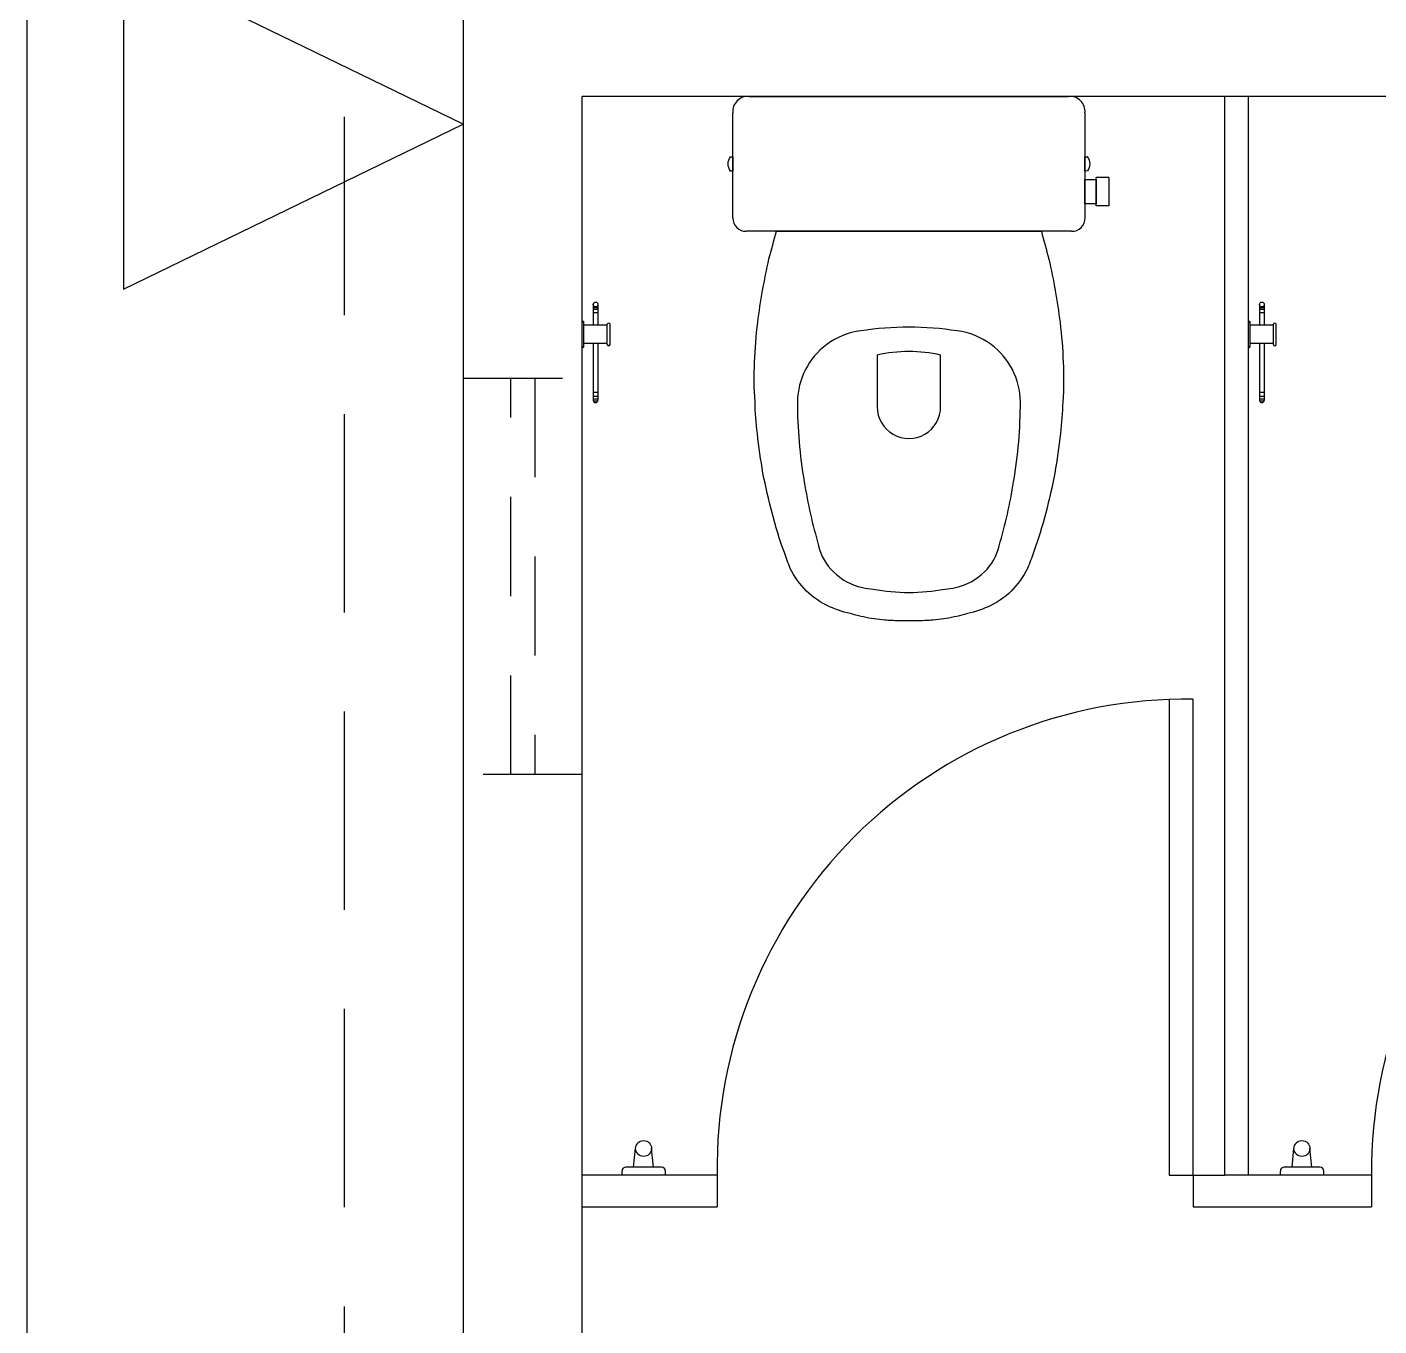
# Model space of a CAD drawing. Header units: inches. Extents: x 542650 to 544515, y 9574150 to 9574595.
# Drawn here: x 542787.416 to 542789.12, y 9574233.234 to 9574234.872 of the extents above; entities that cross this region are included whole.
import ezdxf

# ---------------------------------------------------------------- set-up
doc = ezdxf.new("R2010")
doc.units = ezdxf.units.IN
doc.header["$MEASUREMENT"] = 0
doc.linetypes.add('HIDDEN', pattern=[0.375, 0.25, -0.125])
doc.linetypes.add('HIDDEN2', pattern=[0.1875, 0.125, -0.0625])
doc.layers.add('I-ARQ', color=8, linetype='Continuous')

msp = doc.modelspace()

# ---------------------------------------------------------------- linework, layer by layer
at = {"layer": 'I-ARQ', "linetype": 'HIDDEN'}
msp.add_line((542787.8159, 9574251.6334), (542787.8159, 9574229.6934), dxfattribs=at)
at = {"layer": 'I-ARQ'}
for p, q in [((542787.4159, 9574230.6384), (542787.4159, 9574249.7884)), ((542787.4159, 9574230.6384), (542787.4159, 9574249.7884)), ((542787.4159, 9574230.6384), (542787.4159, 9574249.7884)), ((542787.9659, 9574235.2759), (542787.9659, 9574230.8384)), ((542788.1159, 9574230.8384), (542788.1159, 9574234.784)), ((542790.5909, 9574234.784), (542788.1159, 9574234.784)), ((542788.3265, 9574234.784), (542788.7289, 9574234.784)), ((542788.9259, 9574233.424), (542788.9259, 9574234.784)), ((542788.9559, 9574233.424), (542788.9559, 9574234.784)), ((542788.3057, 9574234.6307), (542788.3057, 9574234.7632)), ((542788.7497, 9574234.7632), (542788.7497, 9574234.6307)), ((542788.7327, 9574234.614), (542788.3227, 9574234.614)), ((542788.1297, 9574234.5217), (542788.1297, 9574234.4956)), ((542788.1297, 9574234.5179), (542788.1357, 9574234.5179)), ((542788.1297, 9574234.5158), (542788.1357, 9574234.5158)), ((542788.1297, 9574234.5117), (542788.1357, 9574234.5117)), ((542788.1357, 9574234.5217), (542788.1357, 9574234.4956)), ((542788.9697, 9574234.5217), (542788.9697, 9574234.4956)), ((542788.9697, 9574234.5179), (542788.9757, 9574234.5179)), ((542788.9697, 9574234.5158), (542788.9757, 9574234.5158)), ((542788.9697, 9574234.5117), (542788.9757, 9574234.5117)), ((542788.9757, 9574234.5217), (542788.9757, 9574234.4956)), ((542788.118, 9574234.469), (542788.118, 9574234.499)), ((542788.1474, 9574234.4956), (542788.118, 9574234.4956)), ((542788.1474, 9574234.4711), (542788.1474, 9574234.4969)), ((542788.1509, 9574234.4711), (542788.1509, 9574234.4969)), ((542788.958, 9574234.469), (542788.958, 9574234.499)), ((542788.9874, 9574234.4956), (542788.958, 9574234.4956)), ((542788.9874, 9574234.4711), (542788.9874, 9574234.4969)), ((542788.9909, 9574234.4711), (542788.9909, 9574234.4969)), ((542788.1474, 9574234.4724), (542788.118, 9574234.4724)), ((542788.1297, 9574234.4724), (542788.1297, 9574234.401)), ((542788.1357, 9574234.4724), (542788.1357, 9574234.401)), ((542788.9874, 9574234.4724), (542788.958, 9574234.4724)), ((542788.9697, 9574234.4724), (542788.9697, 9574234.401)), ((542788.9757, 9574234.4724), (542788.9757, 9574234.401)), ((542788.1297, 9574234.411), (542788.1357, 9574234.411)), ((542788.9697, 9574234.411), (542788.9757, 9574234.411)), ((542788.1297, 9574234.406), (542788.1357, 9574234.406)), ((542788.1297, 9574234.4027), (542788.1357, 9574234.4027)), ((542788.1298, 9574234.4002), (542788.1355, 9574234.4002)), ((542788.9697, 9574234.406), (542788.9757, 9574234.406)), ((542788.9697, 9574234.4027), (542788.9757, 9574234.4027)), ((542788.9698, 9574234.4002), (542788.9755, 9574234.4002)), ((542788.8559, 9574234.024), (542788.8559, 9574233.424)), ((542788.8859, 9574233.424), (542788.8859, 9574234.024)), ((542788.1807, 9574233.434), (542788.1832, 9574233.4575)), ((542788.2058, 9574233.434), (542788.2032, 9574233.4575)), ((542789.0107, 9574233.434), (542789.0132, 9574233.4575)), ((542789.0358, 9574233.434), (542789.0332, 9574233.4575)), ((542788.2859, 9574233.424), (542788.1159, 9574233.424)), ((542788.166, 9574233.424), (542788.166, 9574233.429)), ((542788.2208, 9574233.424), (542788.166, 9574233.424)), ((542788.2158, 9574233.434), (542788.171, 9574233.434)), ((542788.2208, 9574233.424), (542788.2208, 9574233.429)), ((542788.2859, 9574233.424), (542788.2859, 9574233.384)), ((542788.8559, 9574233.424), (542788.8859, 9574233.424)), ((542788.8759, 9574233.424), (542788.9259, 9574233.424)), ((542788.8859, 9574233.424), (542788.8859, 9574233.384)), ((542789.1109, 9574233.424), (542788.9259, 9574233.424)), ((542788.996, 9574233.424), (542788.996, 9574233.429)), ((542789.0508, 9574233.424), (542788.996, 9574233.424)), ((542789.0458, 9574233.434), (542789.001, 9574233.434)), ((542789.0508, 9574233.424), (542789.0508, 9574233.429)), ((542789.1109, 9574233.424), (542789.1109, 9574233.384)), ((542789.1109, 9574233.424), (542789.1109, 9574233.384)), ((542788.1159, 9574233.384), (542788.2859, 9574233.384)), ((542788.8859, 9574233.384), (542789.1109, 9574233.384))]:
    msp.add_line(p, q, dxfattribs=at)
at = {"layer": 'I-ARQ', "ltscale": 10}
for p, q in [((542787.9659, 9574234.7491), (542787.5377, 9574234.9572)), ((542787.5377, 9574234.9572), (542787.5377, 9574234.541)), ((542787.5377, 9574234.541), (542787.9659, 9574234.7491))]:
    msp.add_line(p, q, dxfattribs=at)
at = {"layer": 'I-ARQ', "linetype": 'ByBlock'}
for p, q in [((542788.7797, 9574234.682), (542788.7637, 9574234.682)), ((542788.7637, 9574234.646), (542788.7637, 9574234.682)), ((542788.7797, 9574234.682), (542788.7797, 9574234.646)), ((542788.7797, 9574234.646), (542788.7637, 9574234.646))]:
    msp.add_line(p, q, dxfattribs=at)
at = {"layer": 'I-ARQ', "linetype": 'HIDDEN2'}
for p, q in [((542787.9659, 9574234.429), (542788.1159, 9574234.429)), ((542788.0259, 9574233.929), (542788.0259, 9574234.429)), ((542788.0559, 9574234.429), (542788.0559, 9574233.929)), ((542788.1159, 9574233.929), (542787.9659, 9574233.929))]:
    msp.add_line(p, q, dxfattribs=at)
at = {"layer": 'I-ARQ', "linetype": 'ByBlock'}
for points in [[(542788.3057, 9574234.708), (542788.3057, 9574234.69), (542788.3028, 9574234.69, -0.197763), (542788.3027, 9574234.6901, -0.161404), (542788.2997, 9574234.6991, -0.158802), (542788.3027, 9574234.7079, -0.197763), (542788.3028, 9574234.708)], [(542788.7526, 9574234.708, -0.197763), (542788.7528, 9574234.7079, -0.15883), (542788.7557, 9574234.6991, -0.161377), (542788.7528, 9574234.6901, -0.197763), (542788.7526, 9574234.69), (542788.7497, 9574234.69), (542788.7497, 9574234.708)]]:
    msp.add_lwpolyline(points, format="xyb", close=True, dxfattribs=at)
msp.add_lwpolyline([(542788.7637, 9574234.6795), (542788.7637, 9574234.6485), (542788.7497, 9574234.6485), (542788.7497, 9574234.6795)], close=True, dxfattribs=at)
at = {"layer": 'I-ARQ'}
for points in [[(542788.6947, 9574234.614, 0.003882), (542788.7042, 9574234.579, -0.024258), (542788.7182, 9574234.499, -0.02486), (542788.7222, 9574234.449, -0.033324), (542788.7217, 9574234.399, -0.02486), (542788.7187, 9574234.359, -0.012268), (542788.7117, 9574234.309, -0.015806), (542788.7002, 9574234.259, -0.026699), (542788.6847, 9574234.209, -0.021919), (542788.6772, 9574234.189, -0.174675), (542788.6277, 9574234.1405, -0.045452), (542788.5977, 9574234.131, -0.022856), (542788.5848, 9574234.1278, -0.041289), (542788.5581, 9574234.1238, -0.039166), (542788.5524, 9574234.1234, -0.012899), (542788.5505, 9574234.1234, -0.04333), (542788.5277, 9574234.123, -0.04333), (542788.5049, 9574234.1234, -0.052091), (542788.4973, 9574234.1238, -0.041289), (542788.4706, 9574234.1278, -0.022856), (542788.4577, 9574234.131, -0.045452), (542788.4277, 9574234.1405, -0.174675), (542788.3782, 9574234.189, -0.021919), (542788.3707, 9574234.209, -0.026699), (542788.3552, 9574234.259, -0.015806), (542788.3437, 9574234.309, -0.012268), (542788.3367, 9574234.359, -0.02486), (542788.3337, 9574234.399, -0.033324), (542788.3332, 9574234.449, -0.02486), (542788.3372, 9574234.499, -0.024258), (542788.3512, 9574234.579, 0.003882), (542788.3607, 9574234.614)], [(542788.4242, 9574234.4713, 0.234638), (542788.3872, 9574234.3991, 0.044666), (542788.3958, 9574234.298, 0.031515), (542788.4139, 9574234.2175, 0.151063), (542788.4325, 9574234.1847, 0.148094), (542788.469, 9574234.1648, 0.031073), (542788.4826, 9574234.1626, 0.035055), (542788.5277, 9574234.1585, 0.035055), (542788.5729, 9574234.1626, 0.031073), (542788.5865, 9574234.1648, 0.148094), (542788.6229, 9574234.1847, 0.151063), (542788.6415, 9574234.2175, 0.031515), (542788.6596, 9574234.298, 0.044666), (542788.6682, 9574234.3991, 0.234638), (542788.6313, 9574234.4713, 0.129345), (542788.5886, 9574234.4884, 0.041331), (542788.5277, 9574234.493, 0.041331), (542788.4669, 9574234.4884, 0.129345)]]:
    msp.add_lwpolyline(points, format="xyb", close=True, dxfattribs=at)
at = {"layer": 'I-ARQ', "linetype": 'ByBlock'}
msp.add_lwpolyline([(542788.4877, 9574234.458), (542788.4877, 9574234.3928, 1.002091), (542788.5677, 9574234.393), (542788.5677, 9574234.458, 0.054282), (542788.5277, 9574234.4624, 0.054282), (542788.4877, 9574234.458, -1.56536)], format="xyb", dxfattribs=at)
at = {"layer": 'I-ARQ'}
for centre, radius in [((542788.1327, 9574234.5217), 0.003), ((542788.9727, 9574234.5217), 0.003), ((542788.1932, 9574233.4575), 0.01), ((542789.0232, 9574233.4575), 0.01)]:
    msp.add_circle(centre, radius, dxfattribs=at)
for centre, radius, start, end in [((542788.3246, 9574234.7651), 0.019, 84.255, 185.745), ((542788.7308, 9574234.7651), 0.019, 354.255, 95.745), ((542788.3221, 9574234.6304), 0.0164, 178.7026, 272.174), ((542788.7334, 9574234.6304), 0.0164, 267.826, 1.2974), ((542788.1169, 9574234.4993), 0.00108, 342.7498, 197.2502), ((542788.1491, 9574234.4965), 0.00182, 13.2763, 166.7237), ((542788.9569, 9574234.4993), 0.00108, 342.7498, 197.2502), ((542788.9891, 9574234.4965), 0.00182, 13.2763, 166.7237), ((542788.1169, 9574234.4687), 0.00108, 162.7498, 17.2502), ((542788.1491, 9574234.4715), 0.00182, 193.2763, 346.7237), ((542788.9569, 9574234.4687), 0.00108, 162.7498, 17.2502), ((542788.9891, 9574234.4715), 0.00182, 193.2763, 346.7237), ((542788.1327, 9574234.401), 0.003, 180, 0), ((542788.9727, 9574234.401), 0.003, 180, 0), ((542788.8775, 9574233.4324), 0.5917, 89.1906, 180.8094), ((542789.7067, 9574233.4282), 0.5958, 89.5965, 180.4035), ((542788.171, 9574233.429), 0.005, 90, 180), ((542788.2158, 9574233.429), 0.005, 0, 90), ((542789.001, 9574233.429), 0.005, 90, 180), ((542789.0458, 9574233.429), 0.005, 0, 90)]:
    msp.add_arc(centre, radius, start, end, dxfattribs=at)

doc.saveas('drawing.dxf')
